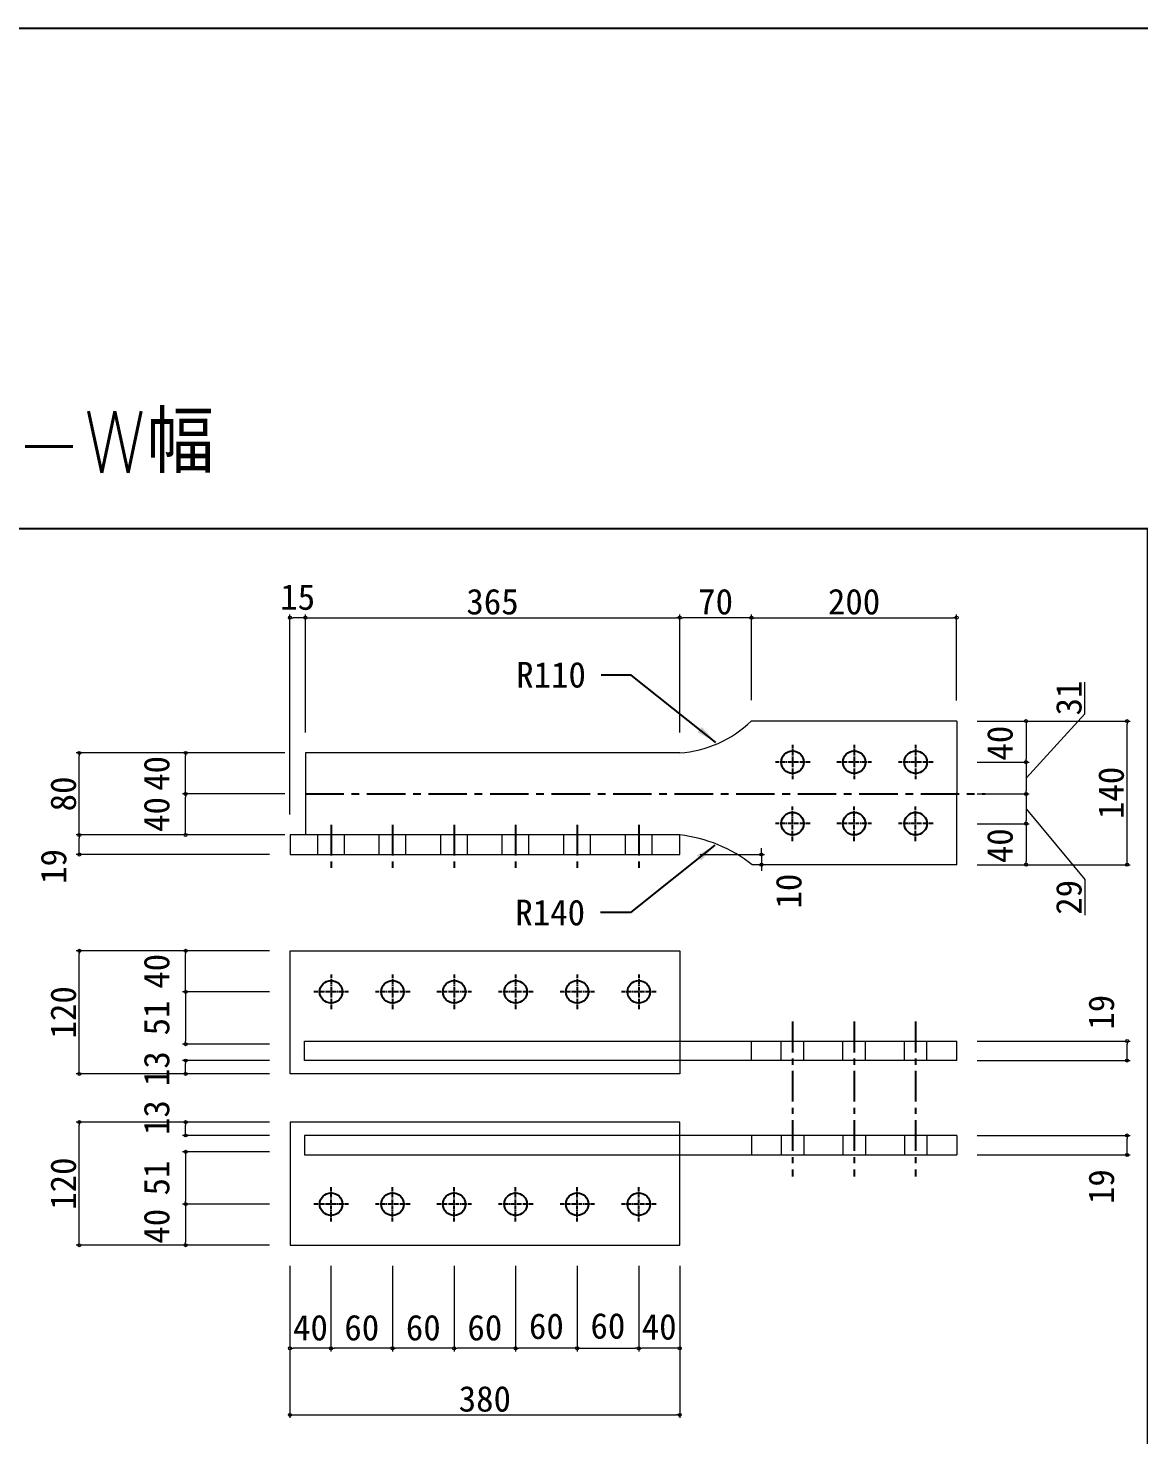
# Model space of a CAD drawing. Header units: millimetres. Extents: x 1734744 to 1747403, y -162396 to -155330.
# Drawn here: x 1743493 to 1744576, y -156774 to -155403 of the extents above; entities that cross this region are included whole.
import ezdxf

# ---------------------------------------------------------------- set-up
doc = ezdxf.new("R2010")
doc.units = ezdxf.units.MM
doc.header["$LTSCALE"] = 3
doc.linetypes.add('CENTER', pattern=[2, 1.25, -0.25, 0.25, -0.25])
doc.layers.get('DEFPOINTS').update_dxf_attribs({"color": 250})
doc.layers.add('01', color=7, linetype='Continuous')
doc.styles.add('KANJI', font='txt.shx', dxfattribs={"bigfont": 'extfont2.shx'})
doc.styles.get("Standard").update_dxf_attribs({"font": ''})
doc.styles.get('Standard').set_extended_font_data('MS Gothic')
doc.dimstyles.new('コピー ～ 一般寸法-小さめ', dxfattribs={"dimtxt": 25, "dimasz": 3, "dimexe": 3, "dimexo": 3, "dimgap": 3, "dimtad": 1, "dimtxsty": 'Standard', "dimblk": 'ORIGIN', "dimcen": 0, "dimclrd": 256, "dimclre": 256, "dimclrt": 256, "dimadec": 0, "dimazin": 0, "dimtfac": 1, "dimtmove": 1, "dimatfit": 2, "dimfxl": 0, "dimtolj": 2, "dimlwd": 5, "dimlwe": 5, "dimarcsym": 0})
doc.dimstyles.new('コピー(2) - Standard', dxfattribs={"dimtxt": 25, "dimasz": 20, "dimexe": 0.18, "dimexo": 0.0625, "dimgap": 15, "dimtad": 1, "dimdec": 0, "dimzin": 0, "dimdsep": 46, "dimtxsty": 'Standard', "dimblk": 'DOTSMALL', "dimcen": 0.09, "dimadec": 0, "dimazin": 0, "dimtfac": 1, "dimtdec": 0, "dimtofl": 0, "dimtmove": 0, "dimatfit": 3, "dimfxl": 0, "dimtolj": 1, "dimtzin": 0, "dimarcsym": 0})
doc.dimstyles.new('一般寸法-小さめ', dxfattribs={"dimtxt": 25, "dimasz": 3, "dimexe": 3, "dimexo": 3, "dimgap": 3, "dimtad": 1, "dimtxsty": 'Standard', "dimblk": 'ORIGIN', "dimcen": 0, "dimclrd": 256, "dimclre": 256, "dimclrt": 256, "dimadec": 0, "dimazin": 0, "dimtfac": 1, "dimtmove": 2, "dimatfit": 2, "dimfxl": 0, "dimtolj": 2, "dimlwd": 5, "dimlwe": 5, "dimarcsym": 0})

# ---------------------------------------------------------------- blocks, each defined once
blk = doc.blocks.new('_Origin')
at = {"color": 0, "linetype": 'ByBlock', "lineweight": -2}
blk.add_line((0, 0), (-1, 0), dxfattribs=at)
blk.add_circle((0, 0), 0.5, dxfattribs=at)
blk = doc.blocks.new('*D7914')
at = {"layer": '01', "color": 7, "lineweight": 5}
for p, q in [((1743728, -156302.5), (1743539.6, -156302.5)), ((1743542.6, -156419.5), (1743542.6, -156305.5)), ((1743728, -156422.5), (1743539.6, -156422.5))]:
    blk.add_line(p, q, dxfattribs=at)
at = {"layer": 'DEFPOINTS', "color": 0}
for p in [(1743542.6, -156302.5), (1743748, -156302.5), (1743748, -156422.5)]:
    blk.add_point(p, dxfattribs=at)
at = {"layer": '01', "color": 7, "lineweight": 5, "xscale": 3, "yscale": 3, "zscale": 3}
for p, rotation in [((1743542.6, -156302.5), 90), ((1743542.6, -156422.5), 270)]:
    blk.add_blockref('_Origin', p, dxfattribs=dict(at, rotation=rotation))
at = {"layer": '01', "color": 7, "insert": (1743527.1, -156362.5), "char_height": 25, "attachment_point": 5, "rotation": 90}
blk.add_mtext('\\A2;120', dxfattribs=at)
blk = doc.blocks.new('*D7660')
at = {"layer": '01', "color": 7, "lineweight": 5}
for p, q in [((1744418, -156482.5), (1744567.2, -156482.5)), ((1744564.2, -156498.5), (1744564.2, -156485.5)), ((1744418, -156501.5), (1744567.2, -156501.5))]:
    blk.add_line(p, q, dxfattribs=at)
at = {"layer": 'DEFPOINTS', "color": 0}
for p in [(1744398, -156482.5), (1744564.2, -156482.5), (1744398, -156501.5)]:
    blk.add_point(p, dxfattribs=at)
at = {"layer": '01', "color": 7, "lineweight": 5, "xscale": 3, "yscale": 3, "zscale": 3}
for p, rotation in [((1744564.2, -156482.5), 90), ((1744564.2, -156501.5), 270)]:
    blk.add_blockref('_Origin', p, dxfattribs=dict(at, rotation=rotation))
at = {"layer": '01', "color": 7, "insert": (1744539.2, -156532.4), "char_height": 25, "attachment_point": 5, "rotation": 90}
blk.add_mtext('\\A2;19', dxfattribs=at)
blk = doc.blocks.new('*D7915')
at = {"layer": '01', "color": 7, "lineweight": 5}
for p, q in [((1744418, -156390.5), (1744567.2, -156390.5)), ((1744564.2, -156406.5), (1744564.2, -156393.5)), ((1744418, -156409.5), (1744567.2, -156409.5))]:
    blk.add_line(p, q, dxfattribs=at)
at = {"layer": 'DEFPOINTS', "color": 0}
for p in [(1744398, -156390.5), (1744564.2, -156390.5), (1744398, -156409.5)]:
    blk.add_point(p, dxfattribs=at)
at = {"layer": '01', "color": 7, "lineweight": 5, "xscale": 3, "yscale": 3, "zscale": 3}
for p, rotation in [((1744564.2, -156390.5), 90), ((1744564.2, -156409.5), 270)]:
    blk.add_blockref('_Origin', p, dxfattribs=dict(at, rotation=rotation))
at = {"layer": '01', "color": 7, "insert": (1744539.2, -156362.4), "char_height": 25, "attachment_point": 5, "rotation": 90}
blk.add_mtext('\\A2;19', dxfattribs=at)
blk = doc.blocks.new('*D7661')
at = {"layer": '01', "color": 7, "lineweight": 5}
for p, q in [((1744418, -156078.6), (1744567.2, -156078.6)), ((1744564.2, -156215.6), (1744564.2, -156081.6)), ((1744418, -156218.6), (1744567.2, -156218.6))]:
    blk.add_line(p, q, dxfattribs=at)
at = {"layer": 'DEFPOINTS', "color": 0}
for p in [(1744398, -156078.6), (1744564.2, -156078.6), (1744398, -156218.6)]:
    blk.add_point(p, dxfattribs=at)
at = {"layer": '01', "color": 7, "lineweight": 5, "xscale": 3, "yscale": 3, "zscale": 3}
for p, rotation in [((1744564.2, -156078.6), 90), ((1744564.2, -156218.6), 270)]:
    blk.add_blockref('_Origin', p, dxfattribs=dict(at, rotation=rotation))
at = {"layer": '01', "color": 7, "insert": (1744548.7, -156148.6), "char_height": 25, "attachment_point": 5, "rotation": 90}
blk.add_mtext('\\A2;140', dxfattribs=at)
blk = doc.blocks.new('*D7662')
at = {"layer": '01', "color": 7, "lineweight": 5}
for p, q in [((1743728, -156302.5), (1743643.2, -156302.5)), ((1743646.2, -156339.5), (1743646.2, -156305.5)), ((1743728, -156342.5), (1743643.2, -156342.5))]:
    blk.add_line(p, q, dxfattribs=at)
at = {"layer": 'DEFPOINTS', "color": 0}
for p in [(1743646.2, -156302.5), (1743748, -156302.5), (1743748, -156342.5)]:
    blk.add_point(p, dxfattribs=at)
at = {"layer": '01', "color": 7, "lineweight": 5, "xscale": 3, "yscale": 3, "zscale": 3}
for p, rotation in [((1743646.2, -156302.5), 90), ((1743646.2, -156342.5), 270)]:
    blk.add_blockref('_Origin', p, dxfattribs=dict(at, rotation=rotation))
at = {"layer": '01', "color": 7, "insert": (1743618.1, -156322.5), "char_height": 25, "attachment_point": 5, "rotation": 90}
blk.add_mtext('\\A2;40', dxfattribs=at)
blk = doc.blocks.new('*D7663')
at = {"layer": '01', "color": 7, "lineweight": 5}
for p, q in [((1743728, -156409.5), (1743643.2, -156409.5)), ((1743646.2, -156419.5), (1743646.2, -156412.5)), ((1743728, -156422.5), (1743643.2, -156422.5))]:
    blk.add_line(p, q, dxfattribs=at)
at = {"layer": 'DEFPOINTS', "color": 0}
for p in [(1743646.2, -156409.5), (1743748, -156409.5), (1743748, -156422.5)]:
    blk.add_point(p, dxfattribs=at)
at = {"layer": '01', "color": 7, "lineweight": 5, "xscale": 3, "yscale": 3, "zscale": 3}
for p, rotation in [((1743646.2, -156409.5), 90), ((1743646.2, -156422.5), 270)]:
    blk.add_blockref('_Origin', p, dxfattribs=dict(at, rotation=rotation))
at = {"layer": '01', "color": 7, "insert": (1743618.1, -156417.4), "char_height": 25, "attachment_point": 5, "rotation": 90}
blk.add_mtext('\\A2;13', dxfattribs=at)
blk = doc.blocks.new('*D7916')
at = {"layer": '01', "color": 7, "lineweight": 5}
for p, q in [((1743748, -156169.6), (1743748, -155974.8)), ((1743760, -155977.8), (1743751, -155977.8)), ((1743763, -156089.6), (1743763, -155974.8))]:
    blk.add_line(p, q, dxfattribs=at)
at = {"layer": 'DEFPOINTS', "color": 0}
for p in [(1743748, -155977.8), (1743763, -156109.6), (1743748, -156189.6)]:
    blk.add_point(p, dxfattribs=at)
at = {"layer": '01', "color": 7, "lineweight": 5, "xscale": 3, "yscale": 3, "zscale": 3, "rotation": 180}
blk.add_blockref('_Origin', (1743748, -155977.8), dxfattribs=at)
at = {"layer": '01', "color": 7, "lineweight": 5, "xscale": 3, "yscale": 3, "zscale": 3}
blk.add_blockref('_Origin', (1743763, -155977.8), dxfattribs=at)
at = {"layer": '01', "color": 7, "insert": (1743755.5, -155957.8), "char_height": 25, "attachment_point": 5}
blk.add_mtext('\\A2;15', dxfattribs=at)
blk = doc.blocks.new('*D7917')
at = {"layer": '01', "color": 7, "lineweight": 5}
for p, q in [((1743743, -156109.6), (1743539.6, -156109.6)), ((1743542.6, -156186.6), (1743542.6, -156112.6)), ((1743743, -156189.6), (1743539.6, -156189.6))]:
    blk.add_line(p, q, dxfattribs=at)
at = {"layer": 'DEFPOINTS', "color": 0}
for p in [(1743542.6, -156109.6), (1743763, -156109.6), (1743763, -156189.6)]:
    blk.add_point(p, dxfattribs=at)
at = {"layer": '01', "color": 7, "lineweight": 5, "xscale": 3, "yscale": 3, "zscale": 3}
for p, rotation in [((1743542.6, -156109.6), 90), ((1743542.6, -156189.6), 270)]:
    blk.add_blockref('_Origin', p, dxfattribs=dict(at, rotation=rotation))
at = {"layer": '01', "color": 7, "insert": (1743527.1, -156149.6), "char_height": 25, "attachment_point": 5, "rotation": 90}
blk.add_mtext('\\A2;80', dxfattribs=at)
blk = doc.blocks.new('*D7918')
at = {"layer": '01', "color": 7, "lineweight": 5}
for p, q in [((1743728, -156189.6), (1743539.6, -156189.6)), ((1743542.6, -156205.6), (1743542.6, -156192.6)), ((1743728, -156208.6), (1743539.6, -156208.6))]:
    blk.add_line(p, q, dxfattribs=at)
at = {"layer": 'DEFPOINTS', "color": 0}
for p in [(1743542.6, -156189.6), (1743748, -156189.6), (1743748, -156208.6)]:
    blk.add_point(p, dxfattribs=at)
at = {"layer": '01', "color": 7, "lineweight": 5, "xscale": 3, "yscale": 3, "zscale": 3}
for p, rotation in [((1743542.6, -156189.6), 90), ((1743542.6, -156208.6), 270)]:
    blk.add_blockref('_Origin', p, dxfattribs=dict(at, rotation=rotation))
at = {"layer": '01', "color": 7, "insert": (1743517.6, -156220.3), "char_height": 25, "attachment_point": 5, "rotation": 90}
blk.add_mtext('\\A2;19', dxfattribs=at)
blk = doc.blocks.new('*D7664')
at = {"layer": '01', "color": 7, "lineweight": 5}
for p, q in [((1743763, -156089.6), (1743763, -155974.8)), ((1743766, -155977.8), (1744125, -155977.8)), ((1744128, -156089.6), (1744128, -155974.8))]:
    blk.add_line(p, q, dxfattribs=at)
at = {"layer": 'DEFPOINTS', "color": 0}
for p in [(1744128, -155977.8), (1743763, -156109.6), (1744128, -156109.6)]:
    blk.add_point(p, dxfattribs=at)
at = {"layer": '01', "color": 7, "lineweight": 5, "xscale": 3, "yscale": 3, "zscale": 3, "rotation": 180}
blk.add_blockref('_Origin', (1743763, -155977.8), dxfattribs=at)
at = {"layer": '01', "color": 7, "lineweight": 5, "xscale": 3, "yscale": 3, "zscale": 3}
blk.add_blockref('_Origin', (1744128, -155977.8), dxfattribs=at)
at = {"layer": '01', "color": 7, "insert": (1743945.5, -155962.3), "char_height": 25, "attachment_point": 5}
blk.add_mtext('\\A2;365', dxfattribs=at)
blk = doc.blocks.new('*D7665')
at = {"layer": '01', "color": 7, "lineweight": 5}
for p, q in [((1744128, -156089.6), (1744128, -155974.8)), ((1744195, -155977.8), (1744131, -155977.8)), ((1744198, -156058.1), (1744198, -155974.8))]:
    blk.add_line(p, q, dxfattribs=at)
at = {"layer": 'DEFPOINTS', "color": 0}
for p in [(1744128, -155977.8), (1744198, -156078.1), (1744128, -156109.6)]:
    blk.add_point(p, dxfattribs=at)
at = {"layer": '01', "color": 7, "lineweight": 5, "xscale": 3, "yscale": 3, "zscale": 3, "rotation": 180}
blk.add_blockref('_Origin', (1744128, -155977.8), dxfattribs=at)
at = {"layer": '01', "color": 7, "lineweight": 5, "xscale": 3, "yscale": 3, "zscale": 3}
blk.add_blockref('_Origin', (1744198, -155977.8), dxfattribs=at)
at = {"layer": '01', "color": 7, "insert": (1744163, -155962.3), "char_height": 25, "attachment_point": 5}
blk.add_mtext('\\A2;70', dxfattribs=at)
blk = doc.blocks.new('*D7919')
at = {"layer": '01', "color": 7, "lineweight": 5}
for p, q in [((1744198, -156058.1), (1744198, -155974.8)), ((1744201, -155977.8), (1744395, -155977.8)), ((1744398, -156058.6), (1744398, -155974.8))]:
    blk.add_line(p, q, dxfattribs=at)
at = {"layer": 'DEFPOINTS', "color": 0}
for p in [(1744398, -155977.8), (1744198, -156078.1), (1744398, -156078.6)]:
    blk.add_point(p, dxfattribs=at)
at = {"layer": '01', "color": 7, "lineweight": 5, "xscale": 3, "yscale": 3, "zscale": 3, "rotation": 180}
blk.add_blockref('_Origin', (1744198, -155977.8), dxfattribs=at)
at = {"layer": '01', "color": 7, "lineweight": 5, "xscale": 3, "yscale": 3, "zscale": 3}
blk.add_blockref('_Origin', (1744398, -155977.8), dxfattribs=at)
at = {"layer": '01', "color": 7, "insert": (1744298, -155962.3), "char_height": 25, "attachment_point": 5}
blk.add_mtext('\\A2;200', dxfattribs=at)
blk = doc.blocks.new('*D7666')
at = {"layer": '01', "color": 7, "lineweight": 5}
for p, q in [((1744418, -156078.6), (1744468.7, -156078.6)), ((1744465.7, -156081.6), (1744465.7, -156115.6)), ((1744418, -156118.6), (1744468.7, -156118.6))]:
    blk.add_line(p, q, dxfattribs=at)
at = {"layer": 'DEFPOINTS', "color": 0}
for p in [(1744398, -156078.6), (1744398, -156118.6), (1744465.7, -156118.6)]:
    blk.add_point(p, dxfattribs=at)
at = {"layer": '01', "color": 7, "lineweight": 5, "xscale": 3, "yscale": 3, "zscale": 3}
for p, rotation in [((1744465.7, -156078.6), 90), ((1744465.7, -156118.6), 270)]:
    blk.add_blockref('_Origin', p, dxfattribs=dict(at, rotation=rotation))
at = {"layer": '01', "color": 7, "insert": (1744440.3, -156100.1), "char_height": 25, "attachment_point": 5, "rotation": 90}
blk.add_mtext('\\A2;40', dxfattribs=at)
blk = doc.blocks.new('*D7667')
at = {"layer": '01', "color": 7, "lineweight": 5}
for p, q in [((1744523, -156071.5), (1744523, -156040.7)), ((1744465.7, -156134.1), (1744523, -156071.5)), ((1744418, -156118.6), (1744468.7, -156118.6)), ((1744465.7, -156121.6), (1744465.7, -156146.6)), ((1744418, -156149.6), (1744468.7, -156149.6))]:
    blk.add_line(p, q, dxfattribs=at)
at = {"layer": 'DEFPOINTS', "color": 0}
for p in [(1744398, -156118.6), (1744398, -156149.6), (1744465.7, -156149.6)]:
    blk.add_point(p, dxfattribs=at)
at = {"layer": '01', "color": 7, "lineweight": 5, "xscale": 3, "yscale": 3, "zscale": 3}
for p, rotation in [((1744465.7, -156118.6), 90), ((1744465.7, -156149.6), 270)]:
    blk.add_blockref('_Origin', p, dxfattribs=dict(at, rotation=rotation))
at = {"layer": '01', "color": 7, "insert": (1744507.5, -156056.1), "char_height": 25, "attachment_point": 5, "rotation": 90}
blk.add_mtext('\\A2;31', dxfattribs=at)
blk = doc.blocks.new('*D7668')
at = {"layer": '01', "color": 7, "lineweight": 5}
for p, q in [((1744418, -156149.6), (1744468.7, -156149.6)), ((1744465.7, -156152.6), (1744465.7, -156175.6)), ((1744465.7, -156164.1), (1744523, -156232.9)), ((1744418, -156178.6), (1744468.7, -156178.6)), ((1744523, -156232.9), (1744523, -156267.9))]:
    blk.add_line(p, q, dxfattribs=at)
at = {"layer": 'DEFPOINTS', "color": 0}
for p in [(1744398, -156149.6), (1744398, -156178.6), (1744465.7, -156178.6)]:
    blk.add_point(p, dxfattribs=at)
at = {"layer": '01', "color": 7, "lineweight": 5, "xscale": 3, "yscale": 3, "zscale": 3}
for p, rotation in [((1744465.7, -156149.6), 90), ((1744465.7, -156178.6), 270)]:
    blk.add_blockref('_Origin', p, dxfattribs=dict(at, rotation=rotation))
at = {"layer": '01', "color": 7, "insert": (1744507.5, -156250.4), "char_height": 25, "attachment_point": 5, "rotation": 90}
blk.add_mtext('\\A2;29', dxfattribs=at)
blk = doc.blocks.new('*D7669')
at = {"layer": '01', "color": 7, "lineweight": 5}
for p, q in [((1744418, -156178.6), (1744468.7, -156178.6)), ((1744465.7, -156181.6), (1744465.7, -156215.6)), ((1744418, -156218.6), (1744468.7, -156218.6))]:
    blk.add_line(p, q, dxfattribs=at)
at = {"layer": 'DEFPOINTS', "color": 0}
for p in [(1744398, -156178.6), (1744398, -156218.6), (1744465.7, -156218.6)]:
    blk.add_point(p, dxfattribs=at)
at = {"layer": '01', "color": 7, "lineweight": 5, "xscale": 3, "yscale": 3, "zscale": 3}
for p, rotation in [((1744465.7, -156178.6), 90), ((1744465.7, -156218.6), 270)]:
    blk.add_blockref('_Origin', p, dxfattribs=dict(at, rotation=rotation))
at = {"layer": '01', "color": 7, "insert": (1744440.3, -156200.1), "char_height": 25, "attachment_point": 5, "rotation": 90}
blk.add_mtext('\\A2;40', dxfattribs=at)
blk = doc.blocks.new('*D7920')
at = {"layer": '01', "color": 7, "lineweight": 5}
for p, q in [((1743728, -156469.5), (1743539.6, -156469.5)), ((1743542.6, -156586.5), (1743542.6, -156472.5)), ((1743728, -156589.5), (1743539.6, -156589.5))]:
    blk.add_line(p, q, dxfattribs=at)
at = {"layer": 'DEFPOINTS', "color": 0}
for p in [(1743542.6, -156469.5), (1743748, -156469.5), (1743748, -156589.5)]:
    blk.add_point(p, dxfattribs=at)
at = {"layer": '01', "color": 7, "lineweight": 5, "xscale": 3, "yscale": 3, "zscale": 3}
for p, rotation in [((1743542.6, -156469.5), 90), ((1743542.6, -156589.5), 270)]:
    blk.add_blockref('_Origin', p, dxfattribs=dict(at, rotation=rotation))
at = {"layer": '01', "color": 7, "insert": (1743527.1, -156529.5), "char_height": 25, "attachment_point": 5, "rotation": 90}
blk.add_mtext('\\A2;120', dxfattribs=at)
blk = doc.blocks.new('*D7670')
at = {"layer": '01', "color": 7, "lineweight": 5}
for p, q in [((1743728, -156469.5), (1743643.2, -156469.5)), ((1743646.2, -156479.5), (1743646.2, -156472.5)), ((1743728, -156482.5), (1743643.2, -156482.5))]:
    blk.add_line(p, q, dxfattribs=at)
at = {"layer": 'DEFPOINTS', "color": 0}
for p in [(1743646.2, -156469.5), (1743748, -156469.5), (1743748, -156482.5)]:
    blk.add_point(p, dxfattribs=at)
at = {"layer": '01', "color": 7, "lineweight": 5, "xscale": 3, "yscale": 3, "zscale": 3}
for p, rotation in [((1743646.2, -156469.5), 90), ((1743646.2, -156482.5), 270)]:
    blk.add_blockref('_Origin', p, dxfattribs=dict(at, rotation=rotation))
at = {"layer": '01', "color": 7, "insert": (1743618.1, -156465.1), "char_height": 25, "attachment_point": 5, "rotation": 90}
blk.add_mtext('\\A2;13', dxfattribs=at)
blk = doc.blocks.new('*D7671')
at = {"layer": '01', "color": 7, "lineweight": 5}
for p, q in [((1743728, -156549.5), (1743643.2, -156549.5)), ((1743646.2, -156552.5), (1743646.2, -156586.5)), ((1743728, -156589.5), (1743643.2, -156589.5))]:
    blk.add_line(p, q, dxfattribs=at)
at = {"layer": 'DEFPOINTS', "color": 0}
for p in [(1743748, -156549.5), (1743646.2, -156589.5), (1743748, -156589.5)]:
    blk.add_point(p, dxfattribs=at)
at = {"layer": '01', "color": 7, "lineweight": 5, "xscale": 3, "yscale": 3, "zscale": 3}
for p, rotation in [((1743646.2, -156549.5), 90), ((1743646.2, -156589.5), 270)]:
    blk.add_blockref('_Origin', p, dxfattribs=dict(at, rotation=rotation))
at = {"layer": '01', "color": 7, "insert": (1743618.1, -156571), "char_height": 25, "attachment_point": 5, "rotation": 90}
blk.add_mtext('\\A2;40', dxfattribs=at)
blk = doc.blocks.new('*D7921')
at = {"layer": '01', "color": 7, "lineweight": 5}
for p, q in [((1743748, -156609.5), (1743748, -156757.9)), ((1744128, -156609.5), (1744128, -156757.9)), ((1743751, -156754.9), (1744125, -156754.9))]:
    blk.add_line(p, q, dxfattribs=at)
at = {"layer": 'DEFPOINTS', "color": 0}
for p in [(1743748, -156589.5), (1744128, -156589.5), (1744128, -156754.9)]:
    blk.add_point(p, dxfattribs=at)
at = {"layer": '01', "color": 7, "lineweight": 5, "xscale": 3, "yscale": 3, "zscale": 3, "rotation": 180}
blk.add_blockref('_Origin', (1743748, -156754.9), dxfattribs=at)
at = {"layer": '01', "color": 7, "lineweight": 5, "xscale": 3, "yscale": 3, "zscale": 3}
blk.add_blockref('_Origin', (1744128, -156754.9), dxfattribs=at)
at = {"layer": '01', "color": 7, "insert": (1743938, -156739.4), "char_height": 25, "attachment_point": 5}
blk.add_mtext('\\A2;380', dxfattribs=at)
blk = doc.blocks.new('*D7672')
at = {"layer": '01', "color": 7, "lineweight": 5}
for p, q in [((1743848, -156609.5), (1743848, -156693)), ((1743908, -156609.5), (1743908, -156693)), ((1743905, -156690), (1743851, -156690))]:
    blk.add_line(p, q, dxfattribs=at)
at = {"layer": 'DEFPOINTS', "color": 0}
for p in [(1743848, -156589.5), (1743908, -156589.5), (1743848, -156690)]:
    blk.add_point(p, dxfattribs=at)
at = {"layer": '01', "color": 7, "lineweight": 5, "xscale": 3, "yscale": 3, "zscale": 3, "rotation": 180}
blk.add_blockref('_Origin', (1743848, -156690), dxfattribs=at)
at = {"layer": '01', "color": 7, "lineweight": 5, "xscale": 3, "yscale": 3, "zscale": 3}
blk.add_blockref('_Origin', (1743908, -156690), dxfattribs=at)
at = {"layer": '01', "color": 7, "insert": (1743878, -156670), "char_height": 25, "attachment_point": 5}
blk.add_mtext('\\A2;60', dxfattribs=at)
blk = doc.blocks.new('*D7673')
at = {"layer": '01', "color": 7, "lineweight": 5}
for p, q in [((1743748, -156609.5), (1743748, -156693)), ((1743788, -156609.5), (1743788, -156693)), ((1743785, -156690), (1743751, -156690))]:
    blk.add_line(p, q, dxfattribs=at)
at = {"layer": 'DEFPOINTS', "color": 0}
for p in [(1743748, -156589.5), (1743788, -156589.5), (1743748, -156690)]:
    blk.add_point(p, dxfattribs=at)
at = {"layer": '01', "color": 7, "lineweight": 5, "xscale": 3, "yscale": 3, "zscale": 3, "rotation": 180}
blk.add_blockref('_Origin', (1743748, -156690), dxfattribs=at)
at = {"layer": '01', "color": 7, "lineweight": 5, "xscale": 3, "yscale": 3, "zscale": 3}
blk.add_blockref('_Origin', (1743788, -156690), dxfattribs=at)
at = {"layer": '01', "color": 7, "insert": (1743768, -156670), "char_height": 25, "attachment_point": 5}
blk.add_mtext('\\A2;40', dxfattribs=at)
blk = doc.blocks.new('*D7674')
at = {"layer": '01', "color": 7, "lineweight": 5}
for p, q in [((1743968, -156609.5), (1743968, -156693)), ((1744028, -156609.5), (1744028, -156693)), ((1744025, -156690), (1743971, -156690))]:
    blk.add_line(p, q, dxfattribs=at)
at = {"layer": 'DEFPOINTS', "color": 0}
for p in [(1743968, -156589.5), (1744028, -156589.5), (1743968, -156690)]:
    blk.add_point(p, dxfattribs=at)
at = {"layer": '01', "color": 7, "lineweight": 5, "xscale": 3, "yscale": 3, "zscale": 3, "rotation": 180}
blk.add_blockref('_Origin', (1743968, -156690), dxfattribs=at)
at = {"layer": '01', "color": 7, "lineweight": 5, "xscale": 3, "yscale": 3, "zscale": 3}
blk.add_blockref('_Origin', (1744028, -156690), dxfattribs=at)
at = {"layer": '01', "color": 7, "insert": (1743998, -156668.6), "char_height": 25, "attachment_point": 5}
blk.add_mtext('\\A2;60', dxfattribs=at)
blk = doc.blocks.new('*D7675')
at = {"layer": '01', "color": 7, "lineweight": 5}
for p, q in [((1744028, -156609.5), (1744028, -156693)), ((1744088, -156609.5), (1744088, -156693)), ((1744031, -156690), (1744085, -156690))]:
    blk.add_line(p, q, dxfattribs=at)
at = {"layer": 'DEFPOINTS', "color": 0}
for p in [(1744028, -156589.5), (1744088, -156589.5), (1744088, -156690)]:
    blk.add_point(p, dxfattribs=at)
at = {"layer": '01', "color": 7, "lineweight": 5, "xscale": 3, "yscale": 3, "zscale": 3, "rotation": 180}
blk.add_blockref('_Origin', (1744028, -156690), dxfattribs=at)
at = {"layer": '01', "color": 7, "lineweight": 5, "xscale": 3, "yscale": 3, "zscale": 3}
blk.add_blockref('_Origin', (1744088, -156690), dxfattribs=at)
at = {"layer": '01', "color": 7, "insert": (1744058, -156668.3), "char_height": 25, "attachment_point": 5}
blk.add_mtext('\\A2;60', dxfattribs=at)
blk = doc.blocks.new('*D7676')
at = {"layer": '01', "color": 7, "lineweight": 5}
for p, q in [((1744088, -156609.5), (1744088, -156693)), ((1744128, -156609.5), (1744128, -156693)), ((1744125, -156690), (1744091, -156690))]:
    blk.add_line(p, q, dxfattribs=at)
at = {"layer": 'DEFPOINTS', "color": 0}
for p in [(1744088, -156589.5), (1744128, -156589.5), (1744088, -156690)]:
    blk.add_point(p, dxfattribs=at)
at = {"layer": '01', "color": 7, "lineweight": 5, "xscale": 3, "yscale": 3, "zscale": 3, "rotation": 180}
blk.add_blockref('_Origin', (1744088, -156690), dxfattribs=at)
at = {"layer": '01', "color": 7, "lineweight": 5, "xscale": 3, "yscale": 3, "zscale": 3}
blk.add_blockref('_Origin', (1744128, -156690), dxfattribs=at)
at = {"layer": '01', "color": 7, "insert": (1744108, -156669.2), "char_height": 25, "attachment_point": 5}
blk.add_mtext('\\A2;40', dxfattribs=at)
blk = doc.blocks.new('*D7677')
at = {"layer": '01', "color": 7, "lineweight": 5}
for p, q in [((1743743, -156149.6), (1743643.2, -156149.6)), ((1743646.2, -156186.6), (1743646.2, -156152.6)), ((1743728, -156189.6), (1743643.2, -156189.6))]:
    blk.add_line(p, q, dxfattribs=at)
at = {"layer": 'DEFPOINTS', "color": 0}
for p in [(1743646.2, -156149.6), (1743763, -156149.6), (1743748, -156189.6)]:
    blk.add_point(p, dxfattribs=at)
at = {"layer": '01', "color": 7, "lineweight": 5, "xscale": 3, "yscale": 3, "zscale": 3}
for p, rotation in [((1743646.2, -156149.6), 90), ((1743646.2, -156189.6), 270)]:
    blk.add_blockref('_Origin', p, dxfattribs=dict(at, rotation=rotation))
at = {"layer": '01', "color": 7, "insert": (1743618.1, -156169.6), "char_height": 25, "attachment_point": 5, "rotation": 90}
blk.add_mtext('\\A2;40', dxfattribs=at)
blk = doc.blocks.new('*D7678')
at = {"layer": '01', "color": 7, "lineweight": 5}
for p, q in [((1743743, -156109.6), (1743643.2, -156109.6)), ((1743646.2, -156146.6), (1743646.2, -156112.6)), ((1743743, -156149.6), (1743643.2, -156149.6))]:
    blk.add_line(p, q, dxfattribs=at)
at = {"layer": 'DEFPOINTS', "color": 0}
for p in [(1743646.2, -156109.6), (1743763, -156109.6), (1743763, -156149.6)]:
    blk.add_point(p, dxfattribs=at)
at = {"layer": '01', "color": 7, "lineweight": 5, "xscale": 3, "yscale": 3, "zscale": 3}
for p, rotation in [((1743646.2, -156109.6), 90), ((1743646.2, -156149.6), 270)]:
    blk.add_blockref('_Origin', p, dxfattribs=dict(at, rotation=rotation))
at = {"layer": '01', "color": 7, "insert": (1743618.1, -156129.6), "char_height": 25, "attachment_point": 5, "rotation": 90}
blk.add_mtext('\\A2;40', dxfattribs=at)
blk = doc.blocks.new('_DotSmall')
at = {"color": 0, "linetype": 'ByBlock', "const_width": 0.5}
blk.add_lwpolyline([(-0.0625, 0, 1), (0.0625, 0, 1)], format="xyb", close=True, dxfattribs=at)
blk = doc.blocks.new('*D7922')
at = {"layer": '01', "color": 7, "lineweight": 5}
for p, q in [((1744148, -156208.6), (1744210.7, -156208.6)), ((1744207.7, -156205.6), (1744207.7, -156202.6)), ((1744207.7, -156208.6), (1744207.7, -156218.6)), ((1744207.7, -156221.6), (1744207.7, -156224.6)), ((1744218.7, -156218.6), (1744210.7, -156218.6))]:
    blk.add_line(p, q, dxfattribs=at)
at = {"layer": 'DEFPOINTS', "color": 0}
for p in [(1744128, -156208.6), (1744198.7, -156218.6), (1744207.7, -156218.6)]:
    blk.add_point(p, dxfattribs=at)
at = {"layer": '01', "color": 7, "lineweight": 5, "xscale": 3, "yscale": 3, "zscale": 3}
for p, rotation in [((1744207.7, -156208.6), 270), ((1744207.7, -156218.6), 90)]:
    blk.add_blockref('_Origin', p, dxfattribs=dict(at, rotation=rotation))
at = {"layer": '01', "color": 7, "insert": (1744234.4, -156244.3), "char_height": 25, "attachment_point": 5, "rotation": 90}
blk.add_mtext('\\A2;10', dxfattribs=at)
blk = doc.blocks.new('*D7679')
at = {"layer": '01', "color": 7, "lineweight": 5}
for p, q in [((1743728, -156342.5), (1743643.2, -156342.5)), ((1743646.2, -156345.5), (1743646.2, -156390.5)), ((1743728, -156393.5), (1743643.2, -156393.5))]:
    blk.add_line(p, q, dxfattribs=at)
at = {"layer": 'DEFPOINTS', "color": 0}
for p in [(1743748, -156342.5), (1743646.2, -156393.5), (1743748, -156393.5)]:
    blk.add_point(p, dxfattribs=at)
at = {"layer": '01', "color": 7, "lineweight": 5, "xscale": 3, "yscale": 3, "zscale": 3}
for p, rotation in [((1743646.2, -156342.5), 90), ((1743646.2, -156393.5), 270)]:
    blk.add_blockref('_Origin', p, dxfattribs=dict(at, rotation=rotation))
at = {"layer": '01', "color": 7, "insert": (1743618.1, -156368), "char_height": 25, "attachment_point": 5, "rotation": 90}
blk.add_mtext('\\A2;51', dxfattribs=at)
blk = doc.blocks.new('*D7680')
at = {"layer": '01', "color": 7, "lineweight": 5}
for p, q in [((1743728, -156498.5), (1743643.2, -156498.5)), ((1743646.2, -156501.5), (1743646.2, -156546.5)), ((1743728, -156549.5), (1743643.2, -156549.5))]:
    blk.add_line(p, q, dxfattribs=at)
at = {"layer": 'DEFPOINTS', "color": 0}
for p in [(1743748, -156498.5), (1743646.2, -156549.5), (1743748, -156549.5)]:
    blk.add_point(p, dxfattribs=at)
at = {"layer": '01', "color": 7, "lineweight": 5, "xscale": 3, "yscale": 3, "zscale": 3}
for p, rotation in [((1743646.2, -156498.5), 90), ((1743646.2, -156549.5), 270)]:
    blk.add_blockref('_Origin', p, dxfattribs=dict(at, rotation=rotation))
at = {"layer": '01', "color": 7, "insert": (1743618.1, -156524), "char_height": 25, "attachment_point": 5, "rotation": 90}
blk.add_mtext('\\A2;51', dxfattribs=at)
blk = doc.blocks.new('*D7656')
at = {"layer": '01', "color": 7, "lineweight": 5}
for p, q in [((1743788, -156609.5), (1743788, -156693)), ((1743848, -156609.5), (1743848, -156693)), ((1743845, -156690), (1743791, -156690))]:
    blk.add_line(p, q, dxfattribs=at)
at = {"layer": 'DEFPOINTS', "color": 0}
for p in [(1743788, -156589.5), (1743848, -156589.5), (1743788, -156690)]:
    blk.add_point(p, dxfattribs=at)
at = {"layer": '01', "color": 7, "lineweight": 5, "xscale": 3, "yscale": 3, "zscale": 3, "rotation": 180}
blk.add_blockref('_Origin', (1743788, -156690), dxfattribs=at)
at = {"layer": '01', "color": 7, "lineweight": 5, "xscale": 3, "yscale": 3, "zscale": 3}
blk.add_blockref('_Origin', (1743848, -156690), dxfattribs=at)
at = {"layer": '01', "color": 7, "insert": (1743818, -156670), "char_height": 25, "attachment_point": 5}
blk.add_mtext('\\A2;60', dxfattribs=at)
blk = doc.blocks.new('*D7657')
at = {"layer": '01', "color": 7, "lineweight": 5}
for p, q in [((1743908, -156609.5), (1743908, -156693)), ((1743968, -156609.5), (1743968, -156693)), ((1743965, -156690), (1743911, -156690))]:
    blk.add_line(p, q, dxfattribs=at)
at = {"layer": 'DEFPOINTS', "color": 0}
for p in [(1743908, -156589.5), (1743968, -156589.5), (1743908, -156690)]:
    blk.add_point(p, dxfattribs=at)
at = {"layer": '01', "color": 7, "lineweight": 5, "xscale": 3, "yscale": 3, "zscale": 3, "rotation": 180}
blk.add_blockref('_Origin', (1743908, -156690), dxfattribs=at)
at = {"layer": '01', "color": 7, "lineweight": 5, "xscale": 3, "yscale": 3, "zscale": 3}
blk.add_blockref('_Origin', (1743968, -156690), dxfattribs=at)
at = {"layer": '01', "color": 7, "insert": (1743938, -156670), "char_height": 25, "attachment_point": 5}
blk.add_mtext('\\A2;60', dxfattribs=at)

msp = doc.modelspace()

# ---------------------------------------------------------------- linework, layer by layer
at = {"layer": '01', "color": 7, "lineweight": 18}
for p, q in [((1744398.042, -156078.568), (1744197.532, -156078.568)), ((1744398.042, -156078.568), (1744398.042, -156148.568)), ((1744128.042, -156109.568), (1743763.042, -156109.568)), ((1743763.042, -156109.568), (1743763.042, -156189.568)), ((1744398.042, -156218.568), (1744398.042, -156148.568)), ((1743748.042, -156189.568), (1743748.042, -156208.568)), ((1744128.042, -156189.568), (1743748.042, -156189.568)), ((1743775.042, -156208.568), (1743775.042, -156189.568)), ((1743801.042, -156208.568), (1743801.042, -156189.568)), ((1743835.042, -156208.568), (1743835.042, -156189.568)), ((1743861.042, -156208.568), (1743861.042, -156189.568)), ((1743895.042, -156208.568), (1743895.042, -156189.568)), ((1743921.042, -156208.568), (1743921.042, -156189.568)), ((1743955.042, -156208.568), (1743955.042, -156189.568)), ((1743981.042, -156208.568), (1743981.042, -156189.568)), ((1744015.042, -156208.568), (1744015.042, -156189.568)), ((1744041.042, -156208.568), (1744041.042, -156189.568)), ((1744075.042, -156208.568), (1744075.042, -156189.568)), ((1744101.042, -156208.568), (1744101.042, -156189.568)), ((1744128.042, -156208.568), (1744128.042, -156189.568)), ((1743748.042, -156208.568), (1744128.042, -156208.568)), ((1744398.042, -156218.568), (1744198.682, -156218.568)), ((1743748.042, -156422.525), (1743748.042, -156302.525)), ((1743748.042, -156302.525), (1744128.042, -156302.525)), ((1744128.042, -156302.525), (1744128.042, -156422.525)), ((1743762.042, -156409.525), (1743762.042, -156390.525)), ((1743762.042, -156390.525), (1744398.042, -156390.525)), ((1744198.042, -156409.525), (1744198.042, -156390.525)), ((1744227.042, -156409.525), (1744227.042, -156390.525)), ((1744249.042, -156409.525), (1744249.042, -156390.525)), ((1744287.042, -156409.525), (1744287.042, -156390.525)), ((1744309.042, -156409.525), (1744309.042, -156390.525)), ((1744347.042, -156409.525), (1744347.042, -156390.525)), ((1744369.042, -156409.525), (1744369.042, -156390.525)), ((1744398.042, -156409.525), (1744398.042, -156390.525)), ((1744398.042, -156409.525), (1743762.042, -156409.525)), ((1744128.042, -156422.525), (1743748.042, -156422.525)), ((1743748.042, -156469.525), (1743748.042, -156589.525)), ((1744128.042, -156469.525), (1743748.042, -156469.525)), ((1744128.042, -156589.525), (1744128.042, -156469.525)), ((1743762.042, -156482.525), (1743762.042, -156501.525)), ((1744398.042, -156482.525), (1743762.042, -156482.525)), ((1744198.042, -156482.525), (1744198.042, -156501.525)), ((1744227.042, -156482.525), (1744227.042, -156501.525)), ((1744249.042, -156482.525), (1744249.042, -156501.525)), ((1744287.042, -156482.525), (1744287.042, -156501.525)), ((1744309.042, -156482.525), (1744309.042, -156501.525)), ((1744347.042, -156482.525), (1744347.042, -156501.525)), ((1744369.042, -156482.525), (1744369.042, -156501.525)), ((1744398.042, -156482.525), (1744398.042, -156501.525)), ((1743762.042, -156501.525), (1744398.042, -156501.525)), ((1743748.042, -156589.525), (1744128.042, -156589.525))]:
    msp.add_line(p, q, dxfattribs=at)
at = {"layer": '01', "color": 7, "linetype": 'CENTER'}
for p, q in [((1744238.042, -156101.568), (1744238.042, -156135.568)), ((1744298.042, -156101.568), (1744298.042, -156135.568)), ((1744358.042, -156101.568), (1744358.042, -156135.568)), ((1744255.042, -156118.568), (1744221.042, -156118.568)), ((1744315.042, -156118.568), (1744281.042, -156118.568)), ((1744375.042, -156118.568), (1744341.042, -156118.568)), ((1744238.042, -156195.568), (1744238.042, -156161.568)), ((1744298.042, -156195.568), (1744298.042, -156161.568)), ((1744358.042, -156195.568), (1744358.042, -156161.568)), ((1744255.042, -156178.568), (1744221.042, -156178.568)), ((1744315.042, -156178.568), (1744281.042, -156178.568)), ((1744375.042, -156178.568), (1744341.042, -156178.568)), ((1743788.042, -156325.525), (1743788.042, -156359.525)), ((1743848.042, -156325.525), (1743848.042, -156359.525)), ((1743908.042, -156325.525), (1743908.042, -156359.525)), ((1743968.042, -156325.525), (1743968.042, -156359.525)), ((1744028.042, -156325.525), (1744028.042, -156359.525)), ((1744088.042, -156325.525), (1744088.042, -156359.525)), ((1743805.042, -156342.525), (1743771.042, -156342.525)), ((1743865.042, -156342.525), (1743831.042, -156342.525)), ((1743925.042, -156342.525), (1743891.042, -156342.525)), ((1743985.042, -156342.525), (1743951.042, -156342.525)), ((1744045.042, -156342.525), (1744011.042, -156342.525)), ((1744105.042, -156342.525), (1744071.042, -156342.525)), ((1743788.042, -156566.525), (1743788.042, -156532.525)), ((1743848.042, -156566.525), (1743848.042, -156532.525)), ((1743908.042, -156566.525), (1743908.042, -156532.525)), ((1743968.042, -156566.525), (1743968.042, -156532.525)), ((1744028.042, -156566.525), (1744028.042, -156532.525)), ((1744088.042, -156566.525), (1744088.042, -156532.525)), ((1743805.042, -156549.525), (1743771.042, -156549.525)), ((1743865.042, -156549.525), (1743831.042, -156549.525)), ((1743925.042, -156549.525), (1743891.042, -156549.525)), ((1743985.042, -156549.525), (1743951.042, -156549.525)), ((1744045.042, -156549.525), (1744011.042, -156549.525)), ((1744105.042, -156549.525), (1744071.042, -156549.525))]:
    msp.add_line(p, q, dxfattribs=at)
at = {"layer": '01', "color": 7, "linetype": 'CENTER', "ltscale": 10}
msp.add_line((1743763.042, -156149.568), (1744425.695, -156149.568), dxfattribs=at)
at = {"layer": '01', "color": 7, "linetype": 'CENTER', "ltscale": 8}
for p, q in [((1743788.042, -156179.568), (1743788.042, -156227.568)), ((1743848.042, -156179.568), (1743848.042, -156227.568)), ((1743908.042, -156179.568), (1743908.042, -156227.568)), ((1743968.042, -156179.568), (1743968.042, -156227.568)), ((1744028.042, -156179.568), (1744028.042, -156227.568)), ((1744088.042, -156179.568), (1744088.042, -156227.568)), ((1744238.042, -156371.525), (1744238.042, -156522.525)), ((1744298.042, -156371.525), (1744298.042, -156522.525)), ((1744358.042, -156371.525), (1744358.042, -156522.525))]:
    msp.add_line(p, q, dxfattribs=at)
at = {"layer": '01', "color": 7, "ltscale": 2}
for points in [[(1734743.598, -155403.104), (1747402.602, -155403.104), (1747402.602, -162395.524), (1734743.598, -162395.524)], [(1742834.215, -155890.837), (1744584.215, -155890.837), (1744584.215, -156790.837), (1742834.215, -156790.837)]]:
    msp.add_lwpolyline(points, close=True, dxfattribs=at)
at = {"layer": '01', "color": 7}
for centre in [(1744238.042, -156118.568), (1744298.042, -156118.568), (1744358.042, -156118.568), (1744238.042, -156178.568), (1744298.042, -156178.568), (1744358.042, -156178.568), (1743788.042, -156342.525), (1743848.042, -156342.525), (1743908.042, -156342.525), (1743968.042, -156342.525), (1744028.042, -156342.525), (1744088.042, -156342.525), (1743788.042, -156549.525), (1743848.042, -156549.525), (1743908.042, -156549.525), (1743968.042, -156549.525), (1744028.042, -156549.525), (1744088.042, -156549.525)]:
    msp.add_circle(centre, 11, dxfattribs=at)
at = {"layer": '01', "color": 7, "lineweight": 18}
for centre, radius, start, end in [((1744120.738, -155999.81), 110, 273.806865, 314.276811), ((1744112.209, -156328.67), 140, 51.854237, 83.50655)]:
    msp.add_arc(centre, radius, start, end, dxfattribs=at)

# ---------------------------------------------------------------- texts
at = {"layer": '01', "color": 7, "insert": (1742834.215, -155776.628), "char_height": 60, "width": 1290.19116, "attachment_point": 1, "style": 'KANJI'}
msp.add_mtext('S型接合金物タイプⅠ-W幅', dxfattribs=at)
at = {"layer": '01', "color": 7, "char_height": 25, "width": 98.97993}
for s, insert, attachment_point in [('\\A1;R110', (1744036.553, -156046.295), 9), ('R140', (1744035.73, -156252.64), 3)]:
    msp.add_mtext(s, dxfattribs=dict(at, insert=insert, attachment_point=attachment_point))

# ---------------------------------------------------------------- dimensions: what is measured, and where the dimension line sits
at = {"layer": '01', "color": 7}
for base, p1, p2, picture, middle in [((1743748.042, -155977.773), (1743763.042, -156109.568), (1743748.042, -156189.568), '*D7916', (1743755.542, -155957.773)), ((1744128.042, -155977.773), (1743763.042, -156109.568), (1744128.042, -156109.568), '*D7664', (1743945.542, -155962.273)), ((1744128.042, -155977.773), (1744198.042, -156078.068), (1744128.042, -156109.568), '*D7665', (1744163.042, -155962.273)), ((1744398.042, -155977.773), (1744198.042, -156078.068), (1744398.042, -156078.568), '*D7919', (1744298.042, -155962.273)), ((1744128.042, -156754.881), (1743748.042, -156589.525), (1744128.042, -156589.525), '*D7921', (1743938.042, -156739.381))]:
    dim = msp.add_linear_dim(base=base, p1=p1, p2=p2, dimstyle='一般寸法-小さめ', override={"dimexo": 20, "dimclrd": 7, "dimclre": 7, "dimclrt": 7}, dxfattribs=at)
    dim.commit()
    dim.dimension.update_dxf_attribs({"geometry": picture, "text_midpoint": middle})
for base, p1, p2, angle, dimstyle, picture, middle in [((1744465.695, -156149.568), (1744398.042, -156118.568), (1744398.042, -156149.568), 90, 'コピー ～ 一般寸法-小さめ', '*D7667', (1744523.004, -156068.457)), ((1744465.695, -156118.568), (1744398.042, -156078.568), (1744398.042, -156118.568), 90, '一般寸法-小さめ', '*D7666', (1744440.29, -156100.068)), ((1743646.234, -156109.568), (1743763.042, -156149.568), (1743763.042, -156109.568), 270, '一般寸法-小さめ', '*D7678', (1743618.079, -156129.568)), ((1743646.234, -156149.568), (1743748.042, -156189.568), (1743763.042, -156149.568), 270, '一般寸法-小さめ', '*D7677', (1743618.079, -156169.568)), ((1744465.695, -156178.568), (1744398.042, -156149.568), (1744398.042, -156178.568), 90, 'コピー ～ 一般寸法-小さめ', '*D7668', (1744523.004, -156235.885)), ((1744465.695, -156218.568), (1744398.042, -156178.568), (1744398.042, -156218.568), 90, '一般寸法-小さめ', '*D7669', (1744440.29, -156200.068)), ((1743542.614, -156189.568), (1743748.042, -156208.568), (1743748.042, -156189.568), 270, '一般寸法-小さめ', '*D7918', (1743517.614, -156220.324)), ((1744207.668, -156218.568), (1744128.042, -156208.568), (1744198.682, -156218.568), 90, '一般寸法-小さめ', '*D7922', (1744234.409, -156244.331)), ((1743646.234, -156302.525), (1743748.042, -156342.525), (1743748.042, -156302.525), 90, '一般寸法-小さめ', '*D7662', (1743618.079, -156322.525)), ((1743646.234, -156393.525), (1743748.042, -156342.525), (1743748.042, -156393.525), 90, '一般寸法-小さめ', '*D7679', (1743618.079, -156368.025)), ((1744564.162, -156390.525), (1744398.042, -156409.525), (1744398.042, -156390.525), 270, '一般寸法-小さめ', '*D7915', (1744539.162, -156362.394)), ((1743646.234, -156409.525), (1743748.042, -156422.525), (1743748.042, -156409.525), 270, '一般寸法-小さめ', '*D7663', (1743618.079, -156417.375)), ((1743646.234, -156469.525), (1743748.042, -156482.525), (1743748.042, -156469.525), 270, '一般寸法-小さめ', '*D7670', (1743618.079, -156465.067)), ((1744564.162, -156482.525), (1744398.042, -156501.525), (1744398.042, -156482.525), 270, '一般寸法-小さめ', '*D7660', (1744539.162, -156532.403)), ((1743646.234, -156549.525), (1743748.042, -156498.525), (1743748.042, -156549.525), 90, '一般寸法-小さめ', '*D7680', (1743618.079, -156524.025)), ((1743646.234, -156589.525), (1743748.042, -156549.525), (1743748.042, -156589.525), 90, '一般寸法-小さめ', '*D7671', (1743618.079, -156570.968))]:
    dim = msp.add_linear_dim(base=base, p1=p1, p2=p2, angle=angle, dimstyle=dimstyle, override={"dimexo": 20, "dimclrd": 7, "dimclre": 7, "dimclrt": 7}, dxfattribs=at)
    dim.commit()
    dim.dimension.update_dxf_attribs({"geometry": picture, "text_midpoint": middle, "dimtype": 160})
for base, p1, p2, picture, middle in [((1744564.162, -156078.568), (1744398.042, -156218.568), (1744398.042, -156078.568), '*D7661', (1744548.662, -156148.568)), ((1743542.614, -156109.568), (1743763.042, -156189.568), (1743763.042, -156109.568), '*D7917', (1743527.114, -156149.568)), ((1743542.614, -156302.525), (1743748.042, -156422.525), (1743748.042, -156302.525), '*D7914', (1743527.114, -156362.525)), ((1743542.614, -156469.525), (1743748.042, -156589.525), (1743748.042, -156469.525), '*D7920', (1743527.114, -156529.525))]:
    dim = msp.add_linear_dim(base=base, p1=p1, p2=p2, angle=270, dimstyle='一般寸法-小さめ', override={"dimexo": 20, "dimclrd": 7, "dimclre": 7, "dimclrt": 7}, dxfattribs=at)
    dim.commit()
    dim.dimension.update_dxf_attribs({"geometry": picture, "text_midpoint": middle})
for base, p1, p2, picture, middle in [((1743748.042, -156690.004), (1743788.042, -156589.525), (1743748.042, -156589.525), '*D7673', (1743768.042, -156670.004)), ((1743788.042, -156690.004), (1743848.042, -156589.525), (1743788.042, -156589.525), '*D7656', (1743818.042, -156670.004)), ((1743848.042, -156690.004), (1743908.042, -156589.525), (1743848.042, -156589.525), '*D7672', (1743878.042, -156670.004)), ((1743908.042, -156690.004), (1743968.042, -156589.525), (1743908.042, -156589.525), '*D7657', (1743938.042, -156670.004)), ((1743968.042, -156690.004), (1744028.042, -156589.525), (1743968.042, -156589.525), '*D7674', (1743998.007, -156668.645)), ((1744088.042, -156690.004), (1744028.042, -156589.525), (1744088.042, -156589.525), '*D7675', (1744058.005, -156668.291)), ((1744088.042, -156690.004), (1744128.042, -156589.525), (1744088.042, -156589.525), '*D7676', (1744108.042, -156669.242))]:
    dim = msp.add_linear_dim(base=base, p1=p1, p2=p2, dimstyle='一般寸法-小さめ', override={"dimexo": 20, "dimclrd": 7, "dimclre": 7, "dimclrt": 7}, dxfattribs=at)
    dim.commit()
    dim.dimension.update_dxf_attribs({"geometry": picture, "text_midpoint": middle, "dimtype": 160})

# ---------------------------------------------------------------- leaders
msp.add_leader([(1744163.201, -156099.305), (1744080.719, -156033.795), (1744051.553, -156033.795)], dimstyle='コピー(2) - Standard', override={"dimgap": 15, "dimtad": 0}, dxfattribs=at)
at = {"layer": '01', "color": 7, "annotation_type": 0, "has_hookline": 1, "hookline_direction": 1, "text_width": 62.183}
msp.add_leader([(1744162.378, -156199.63), (1744079.895, -156265.14), (1744050.73, -156265.14)], dimstyle='コピー(2) - Standard', override={"dimgap": 15, "dimtad": 0}, dxfattribs=at)

doc.saveas('drawing.dxf')
